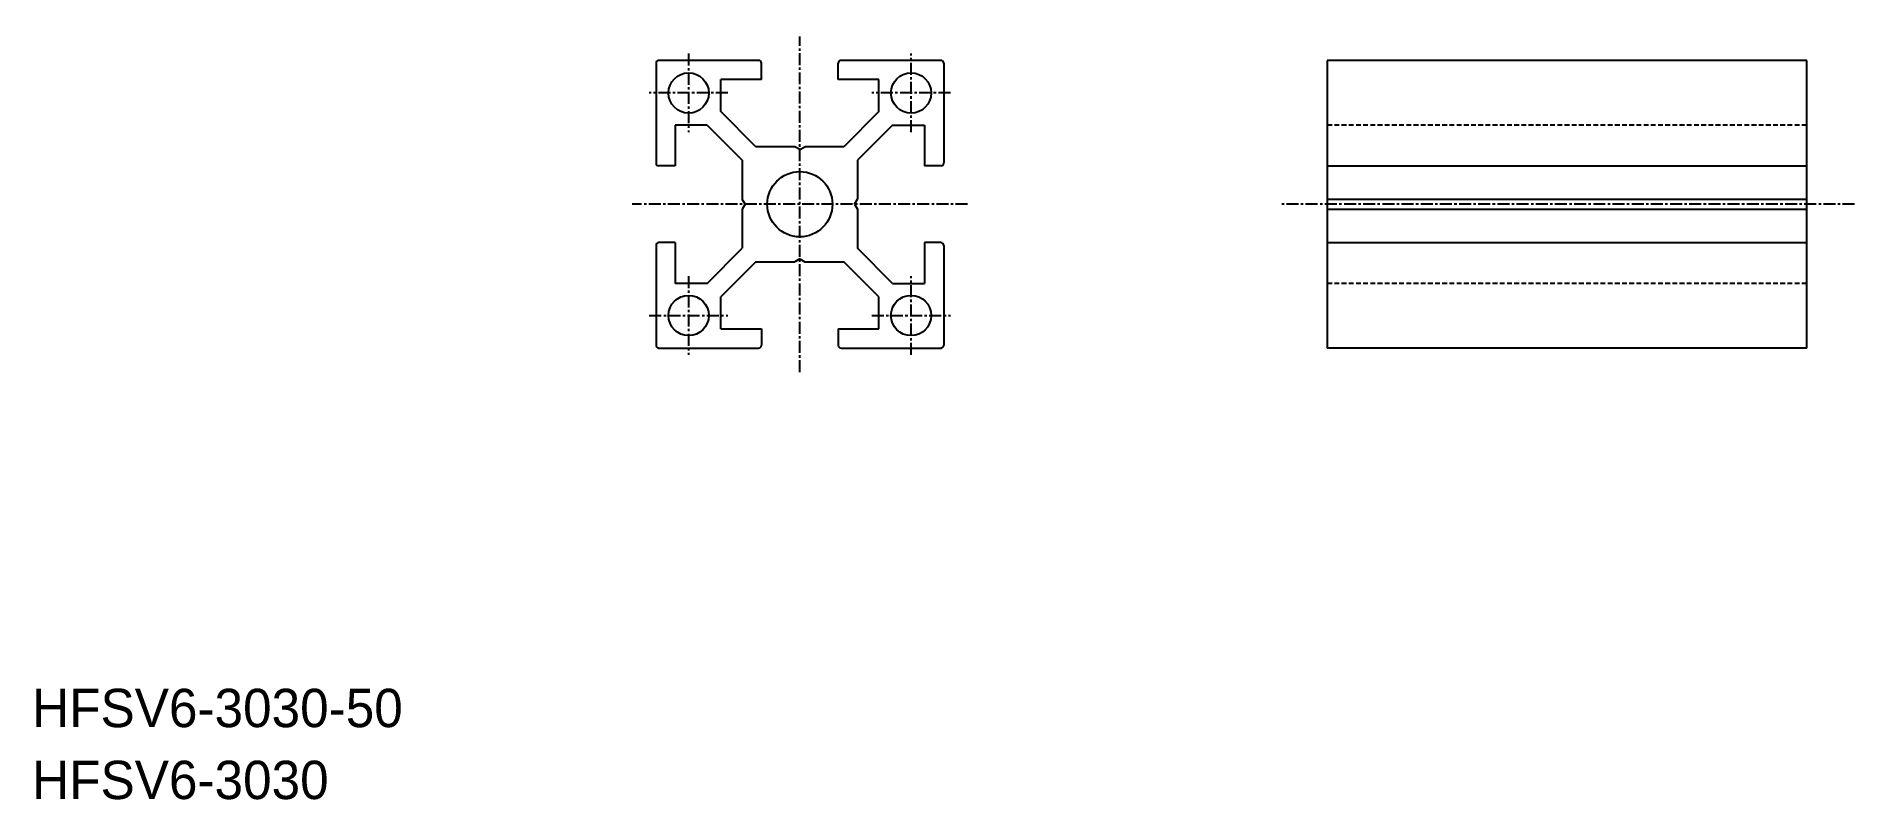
# Model space of a CAD drawing. Extents: x -30 to 160, y -12 to 68.
import ezdxf

# ---------------------------------------------------------------- set-up
doc = ezdxf.new("R2010")
doc.units = 0
doc.linetypes.add('CENTER', pattern=[2, 1.25, -0.25, 0.25, -0.25])
doc.linetypes.add('DASHED', pattern=[0.75, 0.5, -0.25])
doc.layers.get('0').update_dxf_attribs({"linetype": 'CONTINUOUS'})
doc.layers.add('CENTER', color=1, linetype='CENTER')

msp = doc.modelspace()

# ---------------------------------------------------------------- linework, layer by layer
at = {"color": 7, "linetype": 'CONTINUOUS'}
for p, q in [((35, 64.7), (35, 54.3)), ((45.7, 65), (35.3, 65)), ((46, 63), (46, 64.7)), ((54, 63), (54, 64.7)), ((64.7, 65), (54.3, 65)), ((65, 64.7), (65, 54.3)), ((105, 65), (105, 35)), ((155, 65), (105, 65)), ((155, 35), (155, 65)), ((41.75, 59.66), (41.75, 63)), ((46, 63), (41.75, 63)), ((58.25, 63), (54, 63)), ((58.25, 59.66), (58.25, 63)), ((45.41, 56), (41.75, 59.66)), ((58.25, 59.66), (54.59, 56)), ((40.34, 58.25), (37, 58.25)), ((37, 58.25), (37, 54)), ((40.34, 58.25), (44, 54.59)), ((59.66, 58.25), (56, 54.59)), ((59.66, 58.25), (63, 58.25)), ((63, 58.25), (63, 54)), ((49.48, 56), (45.41, 56)), ((50, 55.7), (49.48, 56)), ((50, 55.7), (50.52, 56)), ((54.59, 56), (50.52, 56)), ((37, 54), (35.3, 54)), ((44, 54.59), (44, 50.52)), ((56, 54.59), (56, 50.52)), ((64.7, 54), (63, 54)), ((105, 54), (155, 54)), ((44.3, 50), (44, 50.52)), ((44.3, 50), (44, 49.48)), ((44, 49.48), (44, 45.41)), ((55.7, 50), (56, 50.52)), ((55.7, 50), (56, 49.48)), ((56, 49.48), (56, 45.41)), ((105, 50.52), (155, 50.52)), ((105, 49.48), (155, 49.48)), ((35, 45.7), (35, 35.3)), ((37, 46), (35.3, 46)), ((37, 46), (37, 41.75)), ((64.7, 46), (63, 46)), ((63, 46), (63, 41.75)), ((65, 45.7), (65, 35.3)), ((105, 46), (155, 46)), ((40.34, 41.75), (44, 45.41)), ((45.41, 44), (41.75, 40.34)), ((45.41, 44), (49.48, 44)), ((50, 44.3), (49.48, 44)), ((50, 44.3), (50.52, 44)), ((50.52, 44), (54.59, 44)), ((58.25, 40.34), (54.59, 44)), ((59.66, 41.75), (56, 45.41)), ((40.34, 41.75), (37, 41.75)), ((59.66, 41.75), (63, 41.75)), ((41.75, 37), (41.75, 40.34)), ((58.25, 37), (58.25, 40.34)), ((41.75, 37), (46, 37)), ((46, 37), (46, 35.3)), ((54, 37), (54, 35.3)), ((54, 37), (58.25, 37)), ((35.3, 35), (45.7, 35)), ((54.3, 35), (64.7, 35)), ((155, 35), (105, 35))]:
    msp.add_line(p, q, dxfattribs=at)
at = {"color": 3, "linetype": 'DASHED'}
for p, q in [((155, 58.25), (105, 58.25)), ((155, 41.75), (105, 41.75))]:
    msp.add_line(p, q, dxfattribs=at)
at = {"color": 7, "linetype": 'CONTINUOUS'}
for centre, radius in [((38.4, 61.6), 2.1), ((61.6, 61.6), 2.1), ((50, 50), 3.4), ((38.4, 38.4), 2.1), ((61.6, 38.4), 2.1)]:
    msp.add_circle(centre, radius, dxfattribs=at)
for centre, start, end in [((35.3, 64.7), 90, 180), ((45.7, 64.7), 0, 90), ((54.3, 64.7), 90, 180), ((64.7, 64.7), 0, 90), ((35.3, 54.3), 180, 270), ((64.7, 54.3), 270, 0), ((35.3, 45.7), 90, 180), ((64.7, 45.7), 0, 90), ((35.3, 35.3), 180, 270), ((45.7, 35.3), 270, 0), ((54.3, 35.3), 180, 270), ((64.7, 35.3), 270, 360)]:
    msp.add_arc(centre, 0.3, start, end, dxfattribs=at)
at = {"layer": 'CENTER', "color": 1, "linetype": 'CENTER'}
for p, q in [((50, 32.5), (50, 67.5)), ((38.4, 65.7), (38.4, 57.5)), ((61.6, 57.5), (61.6, 65.7)), ((42.5, 61.6), (34.3, 61.6)), ((65.7, 61.6), (57.5, 61.6)), ((67.5, 50), (32.5, 50)), ((160, 50), (100, 50)), ((38.4, 42.5), (38.4, 34.3)), ((61.6, 34.3), (61.6, 42.5)), ((34.3, 38.4), (42.5, 38.4)), ((57.5, 38.4), (65.7, 38.4))]:
    msp.add_line(p, q, dxfattribs=at)

# ---------------------------------------------------------------- texts
at = {"color": 7, "linetype": 'CONTINUOUS'}
for s, p in [('HFSV6-3030-50', (-30.06, -4.52)), ('HFSV6-3030', (-30.06, -12.02))]:
    msp.add_text(s, height=4, dxfattribs=at).set_placement(p)

doc.saveas('drawing.dxf')
